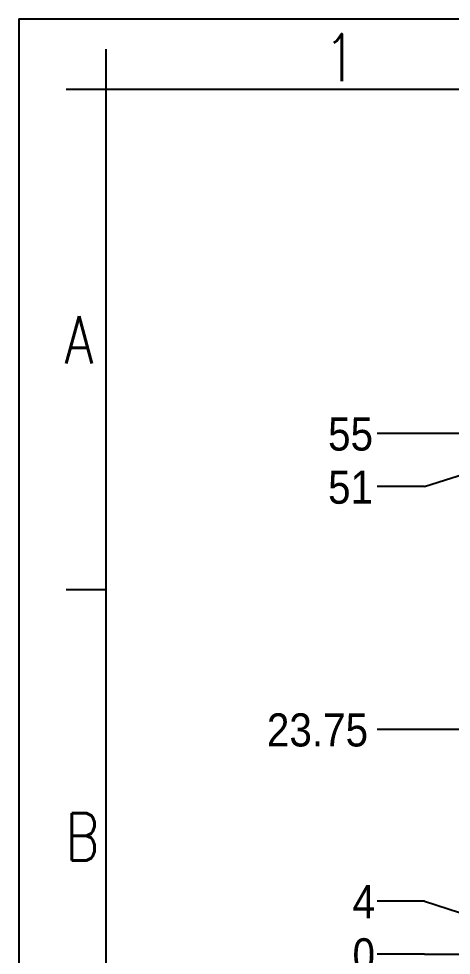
# Model space of a CAD drawing. Header units: millimetres. Extents: x 0 to 420, y 0 to 297.
# Drawn here: x 0 to 45.7, y 198.1 to 297 of the extents above; entities that cross this region are included whole.
import ezdxf

# ---------------------------------------------------------------- set-up
doc = ezdxf.new("R2010")
doc.units = ezdxf.units.MM
doc.layers.add('0-ADVANTECH-FORM', color=5, linetype='Continuous')
doc.layers.add('SLD-0', color=7, linetype='Continuous')
doc.styles.add('SLDTEXTSTYLE0', font='GOTHIC.TTF', dxfattribs={"width": 0.913})
doc.styles.add('SLDTEXTSTYLE1', font='TXT_____.TTF', dxfattribs={"width": 0.8})
doc.dimstyles.new('SLDDIMSTYLE0', dxfattribs={"dimtxt": 3.5, "dimasz": 3.302, "dimexe": 0, "dimexo": 0.0625, "dimgap": 0.875, "dimtad": 0, "dimtih": 1, "dimtoh": 1, "dimdec": 0, "dimrnd": 1e-09, "dimdsep": 46, "dimtxsty": 'SLDTEXTSTYLE0', "dimblk1": 'NONE', "dimblk2": 'NONE', "dimsah": 1, "dimcen": 0.09, "dimadec": 0, "dimazin": 2, "dimtfac": 1, "dimtdec": 0, "dimtofl": 0, "dimtmove": 0, "dimatfit": 3, "dimldrblk": 'NONE', "dimfxl": 1, "dimfrac": 2, "dimtolj": 1, "dimtzin": 12, "dimarcsym": 0})
doc.dimstyles.new('SLDDIMSTYLE1', dxfattribs={"dimtxt": 3.5, "dimasz": 3.302, "dimexe": 0, "dimexo": 0.0625, "dimgap": 0.875, "dimtad": 0, "dimtih": 1, "dimtoh": 1, "dimrnd": 1e-09, "dimzin": 12, "dimdsep": 46, "dimtxsty": 'SLDTEXTSTYLE0', "dimblk1": 'NONE', "dimblk2": 'NONE', "dimsah": 1, "dimcen": 0.09, "dimadec": 0, "dimazin": 3, "dimtfac": 1, "dimtofl": 0, "dimtmove": 0, "dimatfit": 3, "dimldrblk": 'NONE', "dimfxl": 1, "dimfrac": 2, "dimtolj": 1, "dimtzin": 12, "dimarcsym": 0})

# ---------------------------------------------------------------- blocks, each defined once
blk = doc.blocks.new('_D_5')
at = {"layer": '0-ADVANTECH-FORM'}
for p, q in [((42.853, 198.204), (37.853, 198.204)), ((42.853, 198.204), (47.853, 198.204)), ((47.853, 198.204), (49.618, 198.204))]:
    blk.add_line(p, q, dxfattribs=at)
at = {"layer": '0-ADVANTECH-FORM', "insert": (35.267, 199.897), "char_height": 3.5, "attachment_point": 1, "style": 'SLDTEXTSTYLE0'}
blk.add_mtext('0', dxfattribs=at)
blk = doc.blocks.new('_NONE')
blk = doc.blocks.new('_D_6')
at = {"layer": '0-ADVANTECH-FORM'}
for p, q in [((42.853, 203.816), (37.853, 203.816)), ((42.853, 203.816), (47.853, 202.204)), ((47.853, 202.204), (127.618, 202.204))]:
    blk.add_line(p, q, dxfattribs=at)
at = {"layer": '0-ADVANTECH-FORM', "insert": (35.267, 205.509), "char_height": 3.5, "attachment_point": 1, "style": 'SLDTEXTSTYLE0'}
blk.add_mtext('4', dxfattribs=at)
blk = doc.blocks.new('_D_7')
at = {"layer": '0-ADVANTECH-FORM'}
blk.add_line((71.018, 221.958), (37.853, 221.958), dxfattribs=at)
at = {"layer": '0-ADVANTECH-FORM', "insert": (26.215, 223.651), "char_height": 3.5, "attachment_point": 1, "style": 'SLDTEXTSTYLE0'}
blk.add_mtext('23.75', dxfattribs=at)
blk = doc.blocks.new('_D_8')
at = {"layer": '0-ADVANTECH-FORM'}
for p, q in [((42.853, 247.593), (47.853, 249.204)), ((47.853, 249.204), (127.618, 249.204)), ((42.853, 247.593), (37.853, 247.593))]:
    blk.add_line(p, q, dxfattribs=at)
at = {"layer": '0-ADVANTECH-FORM', "insert": (32.681, 249.285), "char_height": 3.5, "attachment_point": 1, "style": 'SLDTEXTSTYLE0'}
blk.add_mtext('51', dxfattribs=at)
blk = doc.blocks.new('_D_9')
at = {"layer": '0-ADVANTECH-FORM'}
blk.add_line((49.618, 253.204), (37.853, 253.204), dxfattribs=at)
at = {"layer": '0-ADVANTECH-FORM', "insert": (32.681, 254.897), "char_height": 3.5, "attachment_point": 1, "style": 'SLDTEXTSTYLE0'}
blk.add_mtext('55', dxfattribs=at)

msp = doc.modelspace()

# ---------------------------------------------------------------- linework, layer by layer
at = {"layer": 'SLD-0'}
for p, q in [((0, 297), (0, 0)), ((0, 297), (420, 297)), ((9.227, 3.204), (9.227, 293.796)), ((5, 289.57), (415, 289.57)), ((5, 236.735), (9.227, 236.735))]:
    msp.add_line(p, q, dxfattribs=at)

# ---------------------------------------------------------------- texts
at = {"layer": 'SLD-0', "char_height": 5, "attachment_point": 1, "style": 'SLDTEXTSTYLE1'}
for s, insert in [('1', (32.248, 295.395)), ('1', (32.248, 295.395)), ('A', (4.827, 265.577)), ('A', (4.827, 265.577)), ('B', (4.916, 213.112)), ('B', (4.916, 213.112))]:
    msp.add_mtext(s, dxfattribs=dict(at, insert=insert))

# ---------------------------------------------------------------- dimensions: what is measured, and where the dimension line sits
at = {"layer": '0-ADVANTECH-FORM'}
for feature_location, offset, origin, dimstyle, picture, middle in [((50.618, 253.204), (-12.766, 0), (50.618, 198.204), 'SLDDIMSTYLE1', '_D_9', (35.267, 253.204)), ((128.618, 249.204), (-90.766, -1.612), (50.618, 198.204), 'SLDDIMSTYLE1', '_D_8', (35.267, 247.593)), ((72.018, 221.958), (-34.165, 0), (50.618, 198.204), 'SLDDIMSTYLE1', '_D_7', (32.034, 221.958)), ((128.618, 202.204), (-90.766, 1.612), (50.618, 198.204), 'SLDDIMSTYLE1', '_D_6', (36.56, 203.816)), ((50.618328142, 198.204436849), (-12.765569117, 0), (50.618328142, 198.204436849), 'SLDDIMSTYLE0', '_D_5', (36.559703428, 198.204436849))]:
    dim = msp.add_ordinate_dim(feature_location=feature_location, offset=offset, dtype=0, origin=origin, dimstyle=dimstyle, dxfattribs=at)
    dim.commit()
    dim.dimension.update_dxf_attribs({"geometry": picture, "text_midpoint": middle})

doc.saveas('drawing.dxf')
